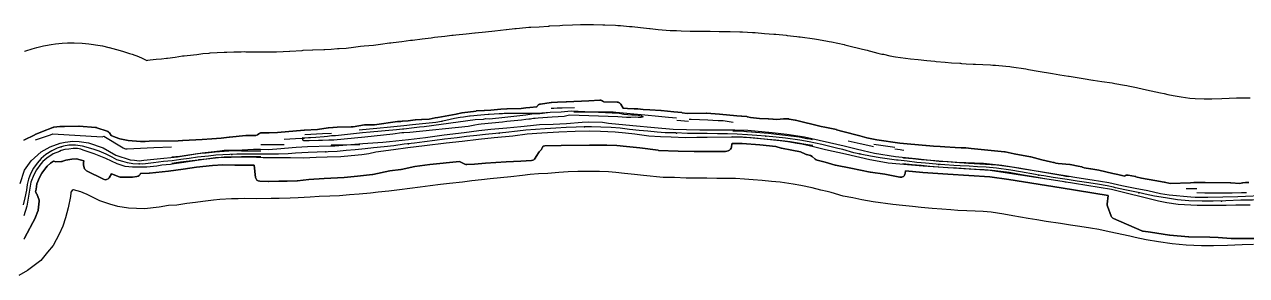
# Model space of a CAD drawing. Header units: inches. Extents: x 91426 to 118597, y 433843 to 446922.
# Drawn here: x 107507 to 108883, y 434572 to 434854 of the extents above; entities that cross this region are included whole.
import ezdxf

# ---------------------------------------------------------------- set-up
doc = ezdxf.new("R2010")
doc.units = ezdxf.units.IN
doc.header["$MEASUREMENT"] = 0
for name, color, linetype, true_color in [('As_waterkering_PWK', 7, 'Continuous', 0x8b0648), ('Beschermingszone_PWK', 7, 'Continuous', 0xde06d3), ('Kernzone_PWK', 7, 'Continuous', 0x33065f), ('Kruinlijnen_PWK', 7, 'Continuous', 0xda0676), ('Kunstwerken_PWK', 7, 'Continuous', 0x2f0602), ('Leggerbermen_PWK', 7, 'Continuous', 0xd60719), ('Referentiepunten_PWK', 7, 'Continuous', 0x7e0730)]:
    doc.layers.add(name, color=color, linetype=linetype, true_color=true_color)

msp = doc.modelspace()

# ---------------------------------------------------------------- linework, layer by layer
at = {"layer": 'As_waterkering_PWK'}
for points in [[(108488.9063, 434702.1193), (108470.4449, 434704.5543), (108459.4913, 434706.4787), (108449.8581, 434708.5625), (108440.7575, 434710.3889), (108428.3427, 434713.9193), (108423.0143, 434715.2419), (108415.4411, 434717.1249), (108404.9095, 434719.5695), (108390.6513, 434722.7369), (108380.1833, 434724.4507), (108364.0209, 434726.7579), (108353.2987, 434727.9315), (108341.8805, 434729.0589), (108331.5071, 434729.8639), (108320.9841, 434730.6769), (108309.6415, 434731.2409), (108298.5921, 434731.5155), (108287.3601, 434731.5953), (108275.8863, 434731.9029), (108264.4555, 434731.9029), (108253.3901, 434731.8829), (108240.3045, 434732.5903), (108228.5771, 434732.6703), (108219.3995, 434733.5079), (108209.0653, 434734.4501), (108199.0411, 434735.5389), (108188.1583, 434736.6447), (108177.8271, 434737.8541), (108167.7663, 434738.7549), (108156.0167, 434739.2303), (108145.6273, 434739.4295), (108137.5321, 434739.4709), (108128.2835, 434739.1005), (108116.8401, 434738.6987), (108105.1993, 434737.9993), (108093.2127, 434737.1065), (108082.2457, 434736.6337), (108071.3947, 434735.6153), (108062.2269, 434734.6165), (108049.1243, 434733.1475), (108037.9007, 434731.9797), (108026.1371, 434730.7681), (108016.4015, 434729.7395), (108004.6321, 434728.5277), (107994.1923, 434727.0135), (107979.9455, 434725.6193), (107969.1869, 434724.1935), (107957.5051, 434722.7937), (107946.2053, 434721.2135), (107934.4421, 434719.9361), (107922.8715, 434718.2759), (107911.9361, 434716.9593), (107899.7973, 434715.8691), (107890.6893, 434714.7263), (107879.4071, 434713.4937), (107869.2407, 434712.7735), (107858.8687, 434711.8931), (107848.7761, 434711.5673), (107836.5429, 434711.0549), (107826.2005, 434710.5793), (107812.2357, 434709.7921), (107803.8439, 434709.2965), (107792.7975, 434708.9055), (107784.3897, 434708.9089), (107769.6535, 434708.7392)], [(107769.6535, 434708.7392), (107768.7243, 434708.7285), (107754.2293, 434708.9543), (107746.0707, 434708.7319), (107738.0451, 434708.4953), (107722.3229, 434707.6527), (107713.9601, 434706.5959), (107701.6791, 434705.3397), (107692.4605, 434703.9703), (107682.9907, 434702.7349), (107673.2907, 434701.3543), (107663.5531, 434700.6527), (107652.2893, 434698.8921), (107640.0779, 434697.6187), (107628.8999, 434697.9443), (107622.9659, 434698.9619), (107617.5885, 434700.4101), (107611.0907, 434702.5865), (107605.8395, 434705.2463), (107598.9187, 434708.6693), (107591.1387, 434712.2673), (107584.3417, 434714.3835), (107572.2407, 434717.6711), (107564.4117, 434718.8729), (107556.9763, 434718.7765), (107550.6797, 434717.6651), (107543.7755, 434715.4423), (107537.5615, 434712.3923), (107531.0031, 434708.2925), (107525.5895, 434703.9887), (107521.1265, 434698.5153), (107517.0637, 434692.8933), (107513.6047, 434686.7241), (107511.4247, 434680.5845), (107509.8327, 434674.7509), (107509.0865, 434668.4829), (107507.4869, 434659.6637), (107505.3395, 434651.9059)], [(108648.9273, 434685.2931), (108645.5673, 434685.8441), (108628.7349, 434688.7829), (108617.6799, 434690.7281), (108601.6617, 434693.1097), (108589.8389, 434694.2001), (108580.1951, 434694.6051), (108570.8475, 434695.1789), (108560.6997, 434695.5841), (108553.4609, 434696.1229), (108543.3471, 434696.7113), (108533.4651, 434697.4489), (108521.6077, 434698.7001), (108511.8721, 434699.5973), (108500.8943, 434700.7625), (108490.7563, 434701.8753), (108488.9063, 434702.1193)], [(108733.1796, 434671.6334), (108726.0655, 434673.1277), (108715.2943, 434674.9905), (108702.7583, 434676.8055), (108692.4941, 434678.4353), (108681.2875, 434680.1697), (108665.2207, 434682.7185), (108654.8191, 434684.3269), (108648.9273, 434685.2931)], [(108948.2349, 434660.7231), (108935.5781, 434659.3051), (108917.5881, 434658.2313), (108903.8453, 434657.6515), (108889.7949, 434657.1093), (108876.8475, 434657.0583), (108859.7605, 434656.3009), (108845.4733, 434655.8393), (108833.2545, 434655.9409), (108818.3005, 434656.3533), (108805.5465, 434657.5287), (108791.8607, 434659.5751), (108779.3781, 434661.5919), (108769.0329, 434663.7693), (108762.7937, 434665.3051), (108746.1993, 434668.7715), (108735.6907, 434671.1059), (108733.1796, 434671.6334)]]:
    msp.add_lwpolyline(points, dxfattribs=at)
at = {"layer": 'Beschermingszone_PWK'}
for points in [[(107506.8099, 434824.3392), (107508.5326, 434824.9089), (107515.4369, 434827.1317), (107520.9155, 434828.7465), (107528.2443, 434830.4554), (107530.6914, 434830.9147), (107536.988, 434832.026), (107541.9657, 434832.7926), (107549.4549, 434833.5302), (107555.4855, 434833.7667), (107562.9208, 434833.8631), (107571.9329, 434833.6266), (107579.4221, 434832.8889), (107581.8588, 434832.5416), (107589.6879, 434831.3399), (107594.676, 434830.4614), (107602.0048, 434828.7526), (107602.3907, 434828.6484), (107614.4916, 434825.3609), (107618.5282, 434824.1846), (107625.3253, 434822.0683), (107628.1042, 434821.1642), (107635.1473, 434818.5134), (107639.4101, 434816.6457), (107644.857, 434814.1267), (107645.7917, 434814.2728), (107648.5425, 434814.6689), (107655.2893, 434815.3554), (107661.0416, 434815.7698), (107666.7857, 434816.5874), (107667.9802, 434816.751), (107668.1141, 434816.7686), (107676.5717, 434817.872), (107684.7807, 434819.0914), (107686.6685, 434819.3559), (107689.9775, 434819.7429), (107700.8987, 434820.8599), (107707.9052, 434821.7453), (107714.8014, 434822.4064), (107716.1683, 434822.4879), (107731.8905, 434823.3305), (107734.6555, 434823.4453), (107742.6812, 434823.682), (107742.9366, 434823.6892), (107751.0952, 434823.9117), (107754.2293, 434823.9544), (107756.0212, 434823.9404), (107768.9582, 434823.7388), (107783.0657, 434823.9012), (107784.3897, 434823.9089), (107784.4349, 434823.9088), (107790.786, 434823.9063), (107798.4192, 434824.1764), (107805.4545, 434824.592), (107805.7638, 434824.6099), (107819.7285, 434825.397), (107820.9188, 434825.4579), (107831.2612, 434825.9334), (107831.7302, 434825.954), (107843.9635, 434826.4664), (107845.0654, 434826.5073), (107852.1451, 434826.7359), (107859.5135, 434827.3614), (107861.1146, 434827.486), (107869.0954, 434828.0514), (107877.2851, 434828.9461), (107885.4803, 434829.9744), (107889.5109, 434830.4081), (107899.9168, 434831.3426), (107907.8293, 434832.2953), (107918.1086, 434833.7702), (107919.4316, 434833.9522), (107922.0273, 434834.2639), (107932.0306, 434835.3502), (107941.577, 434836.6853), (107942.4946, 434836.8098), (107943.8243, 434836.977), (107954.7908, 434838.291), (107964.8351, 434839.6223), (107964.9348, 434839.6354), (107968.7454, 434840.0726), (107980.3306, 434841.2063), (107988.1239, 434842.3367), (107989.6215, 434842.5439), (107992.8554, 434842.9232), (108004.4714, 434844.119), (108014.0536, 434845.1314), (108014.3535, 434845.1627), (108026.0588, 434846.3684), (108036.7671, 434847.4825), (108049.4134, 434848.9004), (108049.7717, 434848.94), (108058.9396, 434849.9388), (108060.6501, 434850.1123), (108071.5011, 434851.1305), (108074.7243, 434851.3874), (108077.2909, 434851.5268), (108086.4631, 434851.9223), (108096.6583, 434852.6816), (108097.6779, 434852.753), (108098.3021, 434852.7922), (108109.9428, 434853.4916), (108112.8045, 434853.6278), (108123.9643, 434854.0197), (108132.9292, 434854.3788), (108137.5321, 434854.4709), (108138.1219, 434854.4694), (108146.2171, 434854.4279), (108147.8327, 434854.4083), (108158.222, 434854.209), (108160.665, 434854.1362), (108172.4145, 434853.6609), (108175.2876, 434853.5086), (108178.0218, 434853.2966), (108188.0828, 434852.3958), (108191.1971, 434852.0742), (108200.6575, 434850.9668), (108210.668, 434849.9495), (108211.457, 434849.8665), (108220.4979, 434848.8847), (108234.2028, 434847.6345), (108241.0884, 434847.5875), (108246.5118, 434847.4226), (108256.3924, 434846.8885), (108264.2481, 434846.9026), (108264.4555, 434846.9028), (108275.8863, 434846.9028), (108278.9677, 434846.8615), (108289.3096, 434846.5843), (108299.4091, 434846.5125), (108301.4497, 434846.4799), (108312.4991, 434846.2053), (108315.3512, 434846.099), (108326.6938, 434845.5351), (108328.5054, 434845.4307), (108329.8428, 434845.3352), (108340.3658, 434844.5222), (108340.4059, 434844.5191), (108350.7793, 434843.714), (108353.1791, 434843.5024), (108364.5974, 434842.3751), (108365.8118, 434842.2487), (108376.5339, 434841.075), (108379.0313, 434840.774), (108380.2729, 434840.6036), (108396.4353, 434838.2964), (108398.7612, 434837.94), (108409.2294, 434836.2264), (108413.0867, 434835.5273), (108415.5911, 434835.0001), (108429.8492, 434831.8326), (108430.9125, 434831.591), (108441.4442, 434829.1464), (108443.1897, 434828.7268), (108450.7394, 434826.8497), (108456.0442, 434825.5331), (108458.1068, 434825.0008), (108459.7995, 434824.5334), (108467.8416, 434822.2463), (108472.4851, 434821.3145), (108474.1718, 434820.9628), (108481.606, 434819.3547), (108487.9213, 434818.2452), (108504.5513, 434816.0518), (108513.2377, 434815.0982), (108523.2177, 434814.0389), (108532.1598, 434813.2149), (108533.6753, 434813.0652), (108543.782, 434811.9987), (108550.9677, 434811.4623), (108560.1401, 434810.9287), (108560.9823, 434810.8766), (108561.9974, 434810.8055), (108567.264, 434810.4135), (108575.4356, 434810.0872), (108577.8923, 434809.9628), (108586.1302, 434809.4572), (108594.663, 434809.0989), (108597.3602, 434808.9539), (108600.4014, 434808.7141), (108612.2242, 434807.6235), (108616.6722, 434807.1258), (108618.5747, 434806.8591), (108634.593, 434804.4774), (108637.6077, 434803.9882), (108648.5883, 434802.0562), (108664.7628, 434799.2322), (108672.9111, 434797.8959), (108682.7928, 434796.368), (108683.2395, 434796.2981), (108699.0912, 434793.7833), (108710.0823, 434792.0823), (108710.5284, 434792.0123), (108720.0149, 434790.506), (108731.7718, 434788.8039), (108734.892, 434788.3083), (108745.663, 434786.4455), (108748.5007, 434785.918), (108749.7061, 434785.6715), (108759.3315, 434783.6496), (108760.6281, 434783.3695), (108770.4262, 434781.193), (108786.3084, 434777.8754), (108790.2837, 434776.9712), (108794.6275, 434775.9018), (108800.4032, 434774.6862), (108809.5358, 434773.2107), (108819.3379, 434771.745), (108825.17, 434771.2075), (108835.318, 434770.9276), (108844.0939, 434770.8547), (108855.357, 434771.2186), (108871.7549, 434771.9455), (108876.3953, 434772.0574), (108887.3507, 434772.1005)], [(108885.7792, 434676.8941), (108882.7083, 434677.0221), (108882.5001, 434677.0264), (108882.1731, 434677.0157), (108882.0474, 434677.0059), (108879.137, 434676.7413), (108878.9371, 434676.719), (108878.6142, 434676.6657), (108878.4753, 434676.636), (108875.5663, 434675.971), (108865.2719, 434676.4671), (108865.1049, 434676.4724), (108836.5362, 434676.8936), (108836.4625, 434676.8941), (108824.0271, 434676.8941), (108823.8605, 434676.8913), (108819.8908, 434676.759), (108796.9982, 434675.9874), (108790.8846, 434677.4024), (108790.7326, 434677.4351), (108790.5513, 434677.4677), (108779.7619, 434679.2035), (108764.749, 434681.945), (108758.5396, 434683.4719), (108758.3211, 434683.5205), (108758.2722, 434683.53), (108749.7535, 434685.1366), (108749.4795, 434685.1804), (108749.1539, 434685.2125), (108748.8269, 434685.2232), (108748.4999, 434685.2125), (108748.1743, 434685.1804), (108747.8514, 434685.1271), (108747.5328, 434685.0528), (108747.2197, 434684.9579), (108746.9135, 434684.8426), (108746.6155, 434684.7076), (108746.3269, 434684.5533), (108746.049, 434684.3805), (108745.8197, 434684.2178), (108745.7691, 434684.1797), (108743.0261, 434684.8293), (108742.8493, 434684.8678), (108742.8282, 434684.872), (108738.209, 434685.7702), (108732.662, 434687.1892), (108732.5772, 434687.2101), (108716.9667, 434690.9143), (108716.7878, 434690.9533), (108716.6223, 434690.9833), (108707.7587, 434692.4385), (108707.6001, 434692.462), (108700.1977, 434693.4328), (108698.3058, 434694.2294), (108698.2788, 434694.2407), (108697.9726, 434694.356), (108697.6595, 434694.4509), (108697.5385, 434694.4817), (108693.702, 434695.4077), (108693.5044, 434695.4512), (108693.4104, 434695.469), (108684.5469, 434697.0565), (108684.318, 434697.092), (108684.1136, 434697.1147), (108671.0411, 434698.2912), (108668.2681, 434698.7178), (108666.6356, 434699.33), (108666.4871, 434699.3831), (108666.174, 434699.478), (108665.8554, 434699.5523), (108665.7903, 434699.5648), (108662.3549, 434700.2009), (108652.7472, 434702.538), (108640.3522, 434705.8085), (108640.0521, 434705.8779), (108639.9896, 434705.8899), (108621.4843, 434709.3266), (108611.1811, 434711.3079), (108610.8895, 434711.3551), (108610.7387, 434711.3727), (108580.5762, 434714.4154), (108580.52, 434714.4207), (108572.9024, 434715.1022), (108567.124, 434715.734), (108566.9076, 434715.7529), (108566.7326, 434715.7613), (108561.6015, 434715.9173), (108554.9739, 434716.1771), (108543.5587, 434717.071), (108538.277, 434717.492), (108538.2067, 434717.4971), (108537.9659, 434717.5071), (108530.5609, 434717.6347), (108522.3602, 434718.6598), (108522.1381, 434718.6825), (108492.8049, 434721.0254), (108466.7859, 434724.9479), (108455.3939, 434727.3033), (108447.7313, 434729.2514), (108428.5823, 434734.4018), (108428.5777, 434734.403), (108428.5606, 434734.4076), (108421.5491, 434736.2597), (108421.2997, 434736.3188), (108408.091, 434739.0926), (108403.9326, 434740.0023), (108375.1407, 434746.9763), (108374.9391, 434747.0207), (108374.8506, 434747.0375), (108368.1101, 434748.2525), (108367.8757, 434748.289), (108367.5501, 434748.3211), (108367.2231, 434748.3318), (108362.0637, 434748.3318), (108361.7367, 434748.3211), (108361.5662, 434748.307), (108354.1407, 434747.5644), (108349.8836, 434748.015), (108349.7866, 434748.0243), (108344.8982, 434748.4456), (108344.7959, 434748.4534), (108344.6004, 434748.4624), (108334.7572, 434748.7214), (108324.6523, 434749.8442), (108321.3304, 434750.7697), (108321.2825, 434750.7828), (108320.9639, 434750.8571), (108320.641, 434750.9104), (108320.5659, 434750.9197), (108314.8774, 434751.5812), (108314.6269, 434751.604), (108314.5435, 434751.6088), (108309.2515, 434751.8669), (108289.6779, 434753.8622), (108289.4978, 434753.8773), (108289.4913, 434753.8777), (108275.0715, 434754.8038), (108274.751, 434754.8141), (108274.6606, 434754.8133), (108253.1772, 434754.425), (108247.5618, 434755.4016), (108247.3577, 434755.4327), (108247.1309, 434755.4573), (108238.1668, 434756.2235), (108223.785, 434757.6748), (108223.7124, 434757.6816), (108211.1511, 434758.7643), (108211.0487, 434758.7721), (108210.9726, 434758.7765), (108203.6593, 434759.1439), (108197.6814, 434759.6883), (108197.5549, 434759.6982), (108197.2279, 434759.7089), (108193.523, 434759.7089), (108186.1159, 434760.0988), (108181.2922, 434760.3571), (108178.4318, 434764.8924), (108178.36, 434765.003), (108178.1695, 434765.2689), (108177.9619, 434765.5218), (108177.7382, 434765.7606), (108177.4994, 434765.9843), (108177.2465, 434766.1919), (108176.9806, 434766.3824), (108176.7027, 434766.5552), (108176.4141, 434766.7095), (108176.1161, 434766.8445), (108175.8099, 434766.9598), (108175.4968, 434767.0547), (108175.1782, 434767.129), (108174.8553, 434767.1823), (108174.5297, 434767.2144), (108174.2867, 434767.2244), (108159.1721, 434767.4785), (108158.8347, 434767.8289), (108158.7685, 434767.8963), (108158.5297, 434768.12), (108158.2768, 434768.3276), (108158.0109, 434768.5181), (108157.733, 434768.6909), (108157.4444, 434768.8452), (108157.1464, 434768.9802), (108156.8402, 434769.0955), (108156.5271, 434769.1904), (108156.2085, 434769.2647), (108155.8856, 434769.318), (108155.56, 434769.3501), (108155.233, 434769.3608), (108154.9218, 434769.3511), (108142.3442, 434768.5668), (108117.1405, 434767.643), (108117.1088, 434767.6418), (108107.3128, 434767.2205), (108107.2006, 434767.2144), (108107.1543, 434767.2111), (108100.4138, 434766.7064), (108100.1345, 434766.6776), (108100.131, 434766.6772), (108087.9538, 434765.0653), (108087.6344, 434765.0124), (108087.3158, 434764.9381), (108087.0027, 434764.8432), (108086.6965, 434764.7279), (108086.3985, 434764.5929), (108086.1099, 434764.4386), (108085.832, 434764.2658), (108085.5661, 434764.0753), (108085.3132, 434763.8677), (108085.0744, 434763.644), (108084.8507, 434763.4052), (108084.6431, 434763.1523), (108084.4526, 434762.8864), (108084.3442, 434762.7169), (108083.832, 434761.8793), (108076.0619, 434761.2817), (108075.9927, 434761.2759), (108071.6271, 434760.879), (108071.4888, 434760.8644), (108066.1409, 434760.2279), (108050.3371, 434759.6815), (108050.2162, 434759.6759), (108043.4693, 434759.279), (108043.4359, 434759.2769), (108043.3619, 434759.2715), (108031.9143, 434758.3505), (108024.8323, 434757.957), (108024.7827, 434757.954), (108024.743, 434757.9512), (108015.7472, 434757.2897), (108015.4834, 434757.2633), (107999.8729, 434755.279), (107999.8508, 434755.2761), (107999.5279, 434755.2228), (107999.4246, 434755.2011), (107993.0321, 434753.7887), (107972.5141, 434749.9848), (107969.5844, 434749.4416), (107962.5141, 434748.1791), (107954.2417, 434747.7973), (107954.1668, 434747.7933), (107947.2813, 434747.372), (107947.2597, 434747.3706), (107946.9609, 434747.342), (107938.9217, 434746.3278), (107932.729, 434745.9408), (107932.7139, 434745.9398), (107932.3883, 434745.9077), (107932.38, 434745.9066), (107930.6254, 434745.6727), (107927.5496, 434745.5497), (107927.4223, 434745.543), (107927.0967, 434745.5109), (107927.0526, 434745.5049), (107901.0732, 434741.8495), (107890.7075, 434741.8495), (107890.3805, 434741.8388), (107890.0549, 434741.8067), (107889.8302, 434741.7719), (107876.9039, 434739.4682), (107874.8325, 434739.4682), (107874.6617, 434739.4653), (107859.1975, 434738.9367), (107854.5813, 434738.8048), (107854.3971, 434738.7961), (107854.3306, 434738.7913), (107849.3035, 434738.3944), (107849.0444, 434738.3671), (107849.0188, 434738.3637), (107836.7497, 434736.684), (107822.2461, 434735.9089), (107822.186, 434735.9053), (107822.0327, 434735.8929), (107791.8055, 434732.9759), (107782.5906, 434732.5919), (107774.1591, 434732.8273), (107774.0196, 434732.8292), (107773.6926, 434732.8185), (107773.367, 434732.7864), (107773.0441, 434732.7331), (107772.7255, 434732.6588), (107772.4124, 434732.5639), (107772.1062, 434732.4486), (107771.8082, 434732.3136), (107771.5196, 434732.1593), (107771.2417, 434731.9865), (107770.9758, 434731.796), (107770.7229, 434731.5884), (107770.7114, 434731.5783), (107769.3526, 434730.3793), (107767.6368, 434729.9287), (107756.4512, 434729.6773), (107756.2365, 434729.6679), (107756.0624, 434729.6534), (107737.6738, 434727.8013), (107737.6072, 434727.7942), (107728.4763, 434726.7507), (107717.8908, 434726.0972), (107717.8719, 434726.096), (107717.8384, 434726.0937), (107706.9022, 434725.3032), (107685.1182, 434724.115), (107685.0635, 434724.1117), (107684.867, 434724.0949), (107680.0808, 434723.5911), (107647.5147, 434723.3284), (107647.4162, 434723.3267), (107642.7231, 434723.1963), (107637.6824, 434723.1963), (107623.5787, 434724.2221), (107614.2273, 434725.9208), (107609.0161, 434727.8845), (107604.5606, 434729.6667), (107602.6383, 434732.5724), (107602.6256, 434732.5915), (107602.4351, 434732.8574), (107602.2275, 434733.1103), (107602.0038, 434733.3491), (107601.765, 434733.5728), (107601.5121, 434733.7804), (107601.2462, 434733.9709), (107600.9683, 434734.1437), (107600.6797, 434734.298), (107600.3817, 434734.433), (107600.0753, 434734.5484), (107588.3074, 434738.5416), (107587.9948, 434738.6364), (107587.6762, 434738.7107), (107587.3533, 434738.764), (107587.0544, 434738.7943), (107568.4012, 434740.1172), (107568.3745, 434740.119), (107568.0058, 434740.1295), (107552.1517, 434739.9974), (107547.5423, 434739.9974), (107547.2153, 434739.9867), (107546.8887, 434739.9545), (107539.8761, 434739.0282), (107539.5553, 434738.9752), (107539.2367, 434738.9009), (107538.9236, 434738.806), (107538.7108, 434738.7283), (107527.2014, 434734.2304), (107527.114, 434734.1953), (107518.7796, 434730.7557), (107518.7736, 434730.7532), (107518.4838, 434730.6222), (107506.3065, 434724.6447)], [(108890.8574, 434607.113), (108878.0534, 434607.0626), (108861.6749, 434606.3366), (108846.073, 434605.8325), (108832.3573, 434605.9465), (108815.3137, 434606.4166), (108799.5502, 434607.8695), (108784.1759, 434610.1683), (108770.2368, 434612.4204), (108757.9048, 434615.0159), (108751.7023, 434616.5428), (108735.6658, 434619.8926), (108725.1299, 434622.233), (108716.6627, 434624.0116), (108707.4504, 434625.6048), (108695.2553, 434627.3704), (108684.75, 434629.0385), (108673.5468, 434630.7723), (108657.4834, 434633.3207), (108646.9529, 434634.9489), (108637.2213, 434636.5448), (108620.1031, 434639.5336), (108609.6696, 434641.3693), (108595.6841, 434643.4488), (108586.4918, 434644.2966), (108577.6147, 434644.6694), (108568.3182, 434645.2399), (108557.8457, 434645.6581), (108550.153, 434646.2307), (108540.0338, 434646.8194), (108528.9796, 434647.6446), (108516.69, 434648.9414), (108506.9392, 434649.8399), (108495.5277, 434651.0511), (108484.7585, 434652.2333), (108462.8464, 434655.1235), (108449.8762, 434657.4021), (108439.6529, 434659.6135), (108428.9817, 434661.7551), (108415.4784, 434665.5952), (108410.9599, 434666.7166), (108403.7552, 434668.508), (108393.8346, 434670.8108), (108381.1834, 434673.6213), (108372.6106, 434675.0247), (108357.7658, 434677.1439), (108348.122, 434678.1995), (108337.4891, 434679.2492), (108327.6467, 434680.0131), (108317.8164, 434680.7727), (108307.7786, 434681.2716), (108297.7931, 434681.5199), (108286.5125, 434681.6), (108275.2163, 434681.9028), (108264.5005, 434681.9028), (108252.0848, 434681.8804), (108238.7839, 434682.5994), (108226.1297, 434682.6857), (108204.0957, 434684.6958), (108193.8142, 434685.8124), (108182.7238, 434686.9395), (108172.6902, 434688.1139), (108164.5243, 434688.8451), (108154.5265, 434689.2495), (108145.0197, 434689.4319), (108138.4049, 434689.4658), (108130.1614, 434689.1356), (108119.217, 434688.7513), (108108.5556, 434688.1107), (108096.1472, 434687.1866), (108085.6608, 434686.7344), (108076.4384, 434685.8689), (108067.72, 434684.9191), (108054.4969, 434683.4365), (108043.0493, 434682.2455), (108031.3254, 434681.0379), (108021.5884, 434680.0091), (108010.7835, 434678.8968), (108000.2189, 434677.3644), (107985.6666, 434675.9403), (107975.446, 434674.5857), (107963.9424, 434673.2074), (107952.3683, 434671.5887), (107940.6936, 434670.3209), (107929.4115, 434668.7021), (107917.1619, 434667.2273), (107905.1474, 434666.1483), (107896.5171, 434665.0655), (107883.8904, 434663.6859), (107873.1221, 434662.9231), (107861.792, 434661.9613), (107850.6291, 434661.601), (107838.7372, 434661.1029), (107828.7556, 434660.6439), (107815.1168, 434659.8752), (107806.2025, 434659.3486), (107793.6719, 434658.9052), (107784.6676, 434658.9087), (107768.6225, 434658.724), (107754.5212, 434658.9438), (107747.4888, 434658.752), (107740.1201, 434658.5347), (107726.8008, 434657.8209), (107719.639, 434656.9159), (107707.8996, 434655.7151), (107699.3685, 434654.4478), (107689.7478, 434653.1927), (107678.6165, 434651.6084), (107669.2204, 434650.9314), (107658.7475, 434649.2943), (107641.9512, 434647.5428), (107623.9216, 434648.068), (107612.2157, 434650.0756), (107603.1339, 434652.5213), (107591.7518, 434656.3339), (107583.4594, 434660.534), (107577.3379, 434663.5616), (107573.1355, 434665.5051), (107570.3506, 434666.3722), (107561.9365, 434668.6581), (107561.8925, 434668.6365), (107560.6727, 434667.874), (107559.2911, 434665.9622), (107559.1683, 434665.6163), (107559.0442, 434665.1615), (107558.5558, 434661.0588), (107556.2795, 434648.5099), (107553.1872, 434637.3378), (107550.0789, 434627.9918), (107546.0708, 434618.7624), (107539.0597, 434605.9847), (107532.8525, 434598.5412), (107525.1678, 434589.4839), (107510.3757, 434577.915), (107500.6227, 434572.4622)]]:
    msp.add_lwpolyline(points, dxfattribs=at)
msp.add_lwpolyline([(107506.283, 434613.2035, 0.064439563), (107507.0191, 434614.2549), (107519.1535, 434637.4423, 0.026599127), (107519.3747, 434637.9257), (107522.0033, 434644.5889, 0.070097096), (107522.3292, 434645.9454), (107523.2957, 434656.0002, 0.112104444), (107523.0142, 434658.1965), (107521.1574, 434663.2718, 0.029931683), (107520.9187, 434663.8202), (107519.4921, 434666.6258), (107519.9538, 434669.4518), (107520.8907, 434675.5419), (107523.7586, 434682.5395), (107526.27, 434687.3338), (107530.8594, 434693.5707), (107532.6268, 434695.4422), (107536.2299, 434698.7074), (107539.639, 434700.899, 0.142462067), (107542.3506, 434700.2314), (107548.7006, 434700.4959, 0.072742811), (107550.1226, 434700.7648), (107553.632, 434701.975), (107560.3246, 434703.2896), (107565.6511, 434703.507), (107573.9121, 434701.2561), (107573.3578, 434699.0816, 0.124270369), (107573.3522, 434696.634), (107574.1687, 434693.3679, 0.218945132), (107576.7833, 434690.1084), (107595.8359, 434680.5821, 0.383014554), (107602.2779, 434682.3504), (107604.978, 434686.5506), (107613.642, 434683.2283, 0.092278124), (107615.4417, 434682.8968), (107628.0043, 434682.9207, 0.031416652), (107628.6307, 434682.9613), (107633.4584, 434683.5803, 0.283348228), (107637.5382, 434686.8778), (107647.5091, 434687.2662, 0.01673356), (107647.8428, 434687.2904), (107669.1019, 434689.5492), (107685.7342, 434691.9443), (107700.5612, 434694.103), (107718.6494, 434696.1807), (107730.4491, 434696.7827), (107743.7496, 434696.5386), (107753.3271, 434696.2898), (107765.4381, 434696.2898), (107767.1221, 434682.7246, 0.372754138), (107771.9836, 434678.3416), (107781.2651, 434678.1551, 0.015224346), (107781.5695, 434678.1583), (107793.178, 434678.6322), (107802.5772, 434678.6322), (107813.8659, 434678.9631, 0.019683788), (107814.2585, 434678.9901), (107827.2771, 434680.402), (107844.3228, 434681.582), (107866.7573, 434682.6377, 0.012504341), (107867.0067, 434682.6557), (107881.9701, 434684.1123), (107898.6532, 434685.8336, 0.029874946), (107899.2423, 434685.9302), (107918.2929, 434690.2362), (107930.7239, 434691.6606, 0.022485146), (107931.1677, 434691.7318), (107946.3694, 434694.877), (107963.2919, 434697.3502), (107996.7866, 434700.4644), (108002.7627, 434697.7029, 0.120689084), (108005.0978, 434697.2474), (108013.7892, 434697.661), (108026.1566, 434698.6519), (108049.4923, 434700.1022), (108066.0401, 434700.8965), (108077.9928, 434701.6934, 0.25996223), (108082.0791, 434704.3429), (108083.1322, 434706.3321), (108086.6482, 434711.424), (108088.9849, 434714.1298, 0.056744316), (108089.6227, 434715.0641), (108091.0346, 434717.7391), (108092.7732, 434718.0971), (108111.3559, 434718.4842), (108143.1694, 434719.0122), (108162.7258, 434718.881), (108174.1414, 434718.362), (108184.8436, 434717.318), (108199.982, 434715.7383), (108220.5611, 434713.1, 0.019839299), (108220.9562, 434713.0652), (108242.9167, 434712.0068, 0.010215063), (108243.1209, 434712.0011), (108261.2632, 434711.8687), (108278.439, 434711.8687), (108294.8029, 434711.6048, 0.072406324), (108296.2316, 434711.7894), (108299.5389, 434712.7154, 0.297296591), (108303.1405, 434716.8231), (108303.6271, 434720.229), (108303.7798, 434720.7977), (108315.2879, 434720.7977), (108335.048, 434719.1077), (108353.1996, 434717.2887), (108358.9909, 434715.642, 0.021898624), (108359.4168, 434715.5408), (108371.2183, 434713.2777), (108380.6558, 434711.5392), (108386.554, 434708.7707, 0.055745943), (108387.6064, 434708.4132), (108392.0615, 434707.4352), (108394.0891, 434706.0248), (108397.4747, 434703.1406, 0.113962901), (108399.4719, 434702.1043), (108408.6491, 434699.7445), (108419.8115, 434696.4615, 0.022165476), (108420.2417, 434696.3554), (108437.4568, 434692.9124), (108459.4343, 434688.6758, 0.010987371), (108459.6509, 434688.6389), (108475.6646, 434686.2762), (108492.7377, 434682.8616, 0.440049849), (108498.6881, 434687.2156), (108498.9817, 434689.8736), (108518.5364, 434688.2727), (108546.7758, 434686.4165), (108593.8647, 434683.3913), (108615.3196, 434680.2941), (108674.4516, 434671.1431), (108727.1937, 434662.4989), (108726.0998, 434652.5697, 0.122537916), (108726.4227, 434650.1769), (108730.7634, 434639.2455, 0.198001094), (108733.4132, 434636.507), (108765.3793, 434622.5788, 0.065029195), (108766.6236, 434622.2196), (108774.8557, 434620.9658), (108796.3232, 434617.7048, 0.017733287), (108796.6754, 434617.664), (108817.6332, 434615.9874, 0.017177759), (108817.9763, 434615.9718), (108841.9033, 434615.706), (108851.3058, 434615.2111), (108865.9512, 434614.1362, 0.013852014), (108866.2279, 434614.1236), (108881.6754, 434613.8477), (108893.1146, 434613.8477, 0.02912916)], format="xyb", dxfattribs=at)
at = {"layer": 'Kernzone_PWK'}
msp.add_lwpolyline([(107506.3065, 434724.6447), (107518.4838, 434730.6222), (107518.7736, 434730.7532), (107518.7796, 434730.7557), (107527.114, 434734.1953), (107527.2014, 434734.2304), (107538.7108, 434738.7283), (107538.9236, 434738.806), (107539.2367, 434738.9009), (107539.5553, 434738.9752), (107539.8761, 434739.0282), (107546.8887, 434739.9545), (107547.2153, 434739.9867), (107547.5423, 434739.9974), (107552.1517, 434739.9974), (107568.0058, 434740.1295), (107568.3745, 434740.119), (107568.4012, 434740.1172), (107587.0544, 434738.7943), (107587.3533, 434738.764), (107587.6762, 434738.7107), (107587.9948, 434738.6364), (107588.3074, 434738.5416), (107600.0753, 434734.5484), (107600.3817, 434734.433), (107600.6797, 434734.298), (107600.9683, 434734.1437), (107601.2462, 434733.9709), (107601.5121, 434733.7804), (107601.765, 434733.5728), (107602.0038, 434733.3491), (107602.2275, 434733.1103), (107602.4351, 434732.8574), (107602.6256, 434732.5915), (107602.6383, 434732.5724), (107604.5606, 434729.6667), (107609.0161, 434727.8845), (107614.2273, 434725.9208), (107623.5787, 434724.2221), (107637.6824, 434723.1963), (107642.7231, 434723.1963), (107647.4162, 434723.3267), (107647.5147, 434723.3284), (107680.0808, 434723.5911), (107684.867, 434724.0949), (107685.0635, 434724.1117), (107685.1182, 434724.115), (107706.9022, 434725.3032), (107717.8384, 434726.0937), (107717.8719, 434726.096), (107717.8908, 434726.0972), (107728.4763, 434726.7507), (107737.6072, 434727.7942), (107737.6738, 434727.8013), (107756.0624, 434729.6534), (107756.2365, 434729.6679), (107756.4512, 434729.6773), (107767.6368, 434729.9287), (107769.3526, 434730.3793), (107770.7114, 434731.5783), (107770.7229, 434731.5884), (107770.9758, 434731.796), (107771.2417, 434731.9865), (107771.5196, 434732.1593), (107771.8082, 434732.3136), (107772.1062, 434732.4486), (107772.4124, 434732.5639), (107772.7255, 434732.6588), (107773.0441, 434732.7331), (107773.367, 434732.7864), (107773.6926, 434732.8185), (107774.0196, 434732.8292), (107774.1591, 434732.8273), (107782.5906, 434732.5919), (107791.8055, 434732.9759), (107822.0327, 434735.8929), (107822.186, 434735.9053), (107822.2461, 434735.9089), (107836.7497, 434736.684), (107849.0188, 434738.3637), (107849.0444, 434738.3671), (107849.3035, 434738.3944), (107854.3306, 434738.7913), (107854.3971, 434738.7961), (107854.5813, 434738.8048), (107859.1975, 434738.9367), (107874.6617, 434739.4653), (107874.8325, 434739.4682), (107876.9039, 434739.4682), (107889.8302, 434741.7719), (107890.0549, 434741.8067), (107890.3805, 434741.8388), (107890.7075, 434741.8495), (107901.0732, 434741.8495), (107927.0526, 434745.5049), (107927.0967, 434745.5109), (107927.4223, 434745.543), (107927.5496, 434745.5497), (107930.6254, 434745.6727), (107932.38, 434745.9066), (107932.3883, 434745.9077), (107932.7139, 434745.9398), (107932.729, 434745.9408), (107938.9217, 434746.3278), (107946.9609, 434747.342), (107947.2597, 434747.3706), (107947.2813, 434747.372), (107954.1668, 434747.7933), (107954.2417, 434747.7973), (107962.5141, 434748.1791), (107969.5844, 434749.4416), (107972.5141, 434749.9848), (107993.0321, 434753.7887), (107999.4246, 434755.2011), (107999.5279, 434755.2228), (107999.8508, 434755.2761), (107999.8729, 434755.279), (108015.4834, 434757.2633), (108015.7472, 434757.2897), (108024.743, 434757.9512), (108024.7827, 434757.954), (108024.8323, 434757.957), (108031.9143, 434758.3505), (108043.3619, 434759.2715), (108043.4359, 434759.2769), (108043.4693, 434759.279), (108050.2162, 434759.6759), (108050.3371, 434759.6815), (108066.1409, 434760.2279), (108071.4888, 434760.8644), (108071.6271, 434760.879), (108075.9927, 434761.2759), (108076.0619, 434761.2817), (108083.832, 434761.8793), (108084.3442, 434762.7169), (108084.4526, 434762.8864), (108084.6431, 434763.1523), (108084.8507, 434763.4052), (108085.0744, 434763.644), (108085.3132, 434763.8677), (108085.5661, 434764.0753), (108085.832, 434764.2658), (108086.1099, 434764.4386), (108086.3985, 434764.5929), (108086.6965, 434764.7279), (108087.0027, 434764.8432), (108087.3158, 434764.9381), (108087.6344, 434765.0124), (108087.9538, 434765.0653), (108100.131, 434766.6772), (108100.1345, 434766.6776), (108100.4138, 434766.7064), (108107.1543, 434767.2111), (108107.2006, 434767.2144), (108107.3128, 434767.2205), (108117.1088, 434767.6418), (108117.1405, 434767.643), (108142.3442, 434768.5668), (108154.9218, 434769.3511), (108155.233, 434769.3608), (108155.56, 434769.3501), (108155.8856, 434769.318), (108156.2085, 434769.2647), (108156.5271, 434769.1904), (108156.8402, 434769.0955), (108157.1464, 434768.9802), (108157.4444, 434768.8452), (108157.733, 434768.6909), (108158.0109, 434768.5181), (108158.2768, 434768.3276), (108158.5297, 434768.12), (108158.7685, 434767.8963), (108158.8347, 434767.8289), (108159.1721, 434767.4785), (108174.2867, 434767.2244), (108174.5297, 434767.2144), (108174.8553, 434767.1823), (108175.1782, 434767.129), (108175.4968, 434767.0547), (108175.8099, 434766.9598), (108176.1161, 434766.8445), (108176.4141, 434766.7095), (108176.7027, 434766.5552), (108176.9806, 434766.3824), (108177.2465, 434766.1919), (108177.4994, 434765.9843), (108177.7382, 434765.7606), (108177.9619, 434765.5218), (108178.1695, 434765.2689), (108178.36, 434765.003), (108178.4318, 434764.8924), (108181.2922, 434760.3571), (108186.1159, 434760.0988), (108193.523, 434759.7089), (108197.2279, 434759.7089), (108197.5549, 434759.6982), (108197.6814, 434759.6883), (108203.6593, 434759.1439), (108210.9726, 434758.7765), (108211.0487, 434758.7721), (108211.1511, 434758.7643), (108223.7124, 434757.6816), (108223.785, 434757.6748), (108238.1668, 434756.2235), (108247.1309, 434755.4573), (108247.3577, 434755.4327), (108247.5618, 434755.4016), (108253.1772, 434754.425), (108274.6606, 434754.8133), (108274.751, 434754.8141), (108275.0715, 434754.8038), (108289.4913, 434753.8777), (108289.4978, 434753.8773), (108289.6779, 434753.8622), (108309.2515, 434751.8669), (108314.5435, 434751.6088), (108314.6269, 434751.604), (108314.8774, 434751.5812), (108320.5659, 434750.9197), (108320.641, 434750.9104), (108320.9639, 434750.8571), (108321.2825, 434750.7828), (108321.3304, 434750.7697), (108324.6523, 434749.8442), (108334.7572, 434748.7214), (108344.6004, 434748.4624), (108344.7959, 434748.4534), (108344.8982, 434748.4456), (108349.7866, 434748.0243), (108349.8836, 434748.015), (108354.1407, 434747.5644), (108361.5662, 434748.307), (108361.7367, 434748.3211), (108362.0637, 434748.3318), (108367.2231, 434748.3318), (108367.5501, 434748.3211), (108367.8757, 434748.289), (108368.1101, 434748.2525), (108374.8506, 434747.0375), (108374.9391, 434747.0207), (108375.1407, 434746.9763), (108403.9326, 434740.0023), (108408.091, 434739.0926), (108421.2997, 434736.3188), (108421.5491, 434736.2597), (108428.5606, 434734.4076), (108428.5777, 434734.403), (108428.5823, 434734.4018), (108447.7313, 434729.2514), (108455.3939, 434727.3033), (108466.7859, 434724.9479), (108492.8049, 434721.0254), (108522.1381, 434718.6825), (108522.3602, 434718.6598), (108530.5609, 434717.6347), (108537.9659, 434717.5071), (108538.2067, 434717.4971), (108538.277, 434717.492), (108543.5587, 434717.071), (108554.9739, 434716.1771), (108561.6015, 434715.9173), (108566.7326, 434715.7613), (108566.9076, 434715.7529), (108567.124, 434715.734), (108572.9024, 434715.1022), (108580.52, 434714.4207), (108580.5762, 434714.4154), (108610.7387, 434711.3727), (108610.8895, 434711.3551), (108611.1811, 434711.3079), (108621.4843, 434709.3266), (108639.9896, 434705.8899), (108640.0521, 434705.8779), (108640.3522, 434705.8085), (108652.7472, 434702.538), (108662.3549, 434700.2009), (108665.7903, 434699.5648), (108665.8554, 434699.5523), (108666.174, 434699.478), (108666.4871, 434699.3831), (108666.6356, 434699.33), (108668.2681, 434698.7178), (108671.0411, 434698.2912), (108684.1136, 434697.1147), (108684.318, 434697.092), (108684.5469, 434697.0565), (108693.4104, 434695.469), (108693.5044, 434695.4512), (108693.702, 434695.4077), (108697.5385, 434694.4817), (108697.6595, 434694.4509), (108697.9726, 434694.356), (108698.2788, 434694.2407), (108698.3058, 434694.2294), (108700.1977, 434693.4328), (108707.6001, 434692.462), (108707.7587, 434692.4385), (108716.6223, 434690.9833), (108716.7878, 434690.9533), (108716.9667, 434690.9143), (108732.5772, 434687.2101), (108732.662, 434687.1892), (108738.209, 434685.7702), (108742.8282, 434684.872), (108742.8493, 434684.8678), (108743.0261, 434684.8293), (108745.7691, 434684.1797), (108745.8197, 434684.2178), (108746.049, 434684.3805), (108746.3269, 434684.5533), (108746.6155, 434684.7076), (108746.9135, 434684.8426), (108747.2197, 434684.9579), (108747.5328, 434685.0528), (108747.8514, 434685.1271), (108748.1743, 434685.1804), (108748.4999, 434685.2125), (108748.8269, 434685.2232), (108749.1539, 434685.2125), (108749.4795, 434685.1804), (108749.7535, 434685.1366), (108758.2722, 434683.53), (108758.3211, 434683.5205), (108758.5396, 434683.4719), (108764.749, 434681.945), (108779.7619, 434679.2035), (108790.5513, 434677.4677), (108790.7326, 434677.4351), (108790.8846, 434677.4024), (108796.9982, 434675.9874), (108819.8908, 434676.759), (108823.8605, 434676.8913), (108824.0271, 434676.8941), (108836.4625, 434676.8941), (108836.5362, 434676.8936), (108865.1049, 434676.4724), (108865.2719, 434676.4671), (108875.5663, 434675.971), (108878.4753, 434676.636), (108878.6142, 434676.6657), (108878.9371, 434676.719), (108879.137, 434676.7413), (108882.0474, 434677.0059), (108882.1731, 434677.0157), (108882.5001, 434677.0264), (108882.7083, 434677.0221), (108885.7792, 434676.8941)], dxfattribs=at)
msp.add_lwpolyline([(108893.1146, 434613.8477), (108881.6754, 434613.8477), (108866.2279, 434614.1236, -0.013852005), (108865.9512, 434614.1362), (108851.3058, 434615.2111), (108841.9033, 434615.706), (108817.9763, 434615.9718, -0.017177739), (108817.6332, 434615.9874), (108796.6754, 434617.664, -0.017733291), (108796.3232, 434617.7048), (108774.8557, 434620.9658), (108766.6236, 434622.2196, -0.065029194), (108765.3793, 434622.5788), (108733.4132, 434636.507, -0.198001094), (108730.7634, 434639.2455), (108726.4227, 434650.1769, -0.122537915), (108726.0998, 434652.5697), (108727.1937, 434662.4989), (108674.4516, 434671.1431), (108615.3196, 434680.2941), (108593.8647, 434683.3913), (108546.7758, 434686.4165), (108518.5364, 434688.2727), (108498.9817, 434689.8736), (108498.6881, 434687.2156, -0.440049849), (108492.7377, 434682.8616), (108475.6646, 434686.2762), (108459.6509, 434688.6389, -0.010987346), (108459.4343, 434688.6758), (108437.4568, 434692.9124), (108420.2417, 434696.3554, -0.022165484), (108419.8115, 434696.4615), (108408.6491, 434699.7445), (108399.4719, 434702.1043, -0.113962902), (108397.4747, 434703.1406), (108394.0891, 434706.0248), (108392.0615, 434707.4352), (108387.6064, 434708.4132, -0.055745945), (108386.554, 434708.7707), (108380.6558, 434711.5392), (108371.2183, 434713.2777), (108359.4168, 434715.5408, -0.021898622), (108358.9909, 434715.642), (108353.1996, 434717.2887), (108335.048, 434719.1077), (108315.2879, 434720.7977), (108303.7798, 434720.7977), (108303.6271, 434720.229), (108303.1405, 434716.8231, -0.297296591), (108299.5389, 434712.7154), (108296.2316, 434711.7894, -0.072406331), (108294.8029, 434711.6048), (108278.439, 434711.8687), (108261.2632, 434711.8687), (108243.1209, 434712.0011, -0.010215044), (108242.9167, 434712.0068), (108220.9562, 434713.0652, -0.019839315), (108220.5611, 434713.1), (108199.982, 434715.7383), (108184.8436, 434717.318), (108174.1414, 434718.362), (108162.7258, 434718.881), (108143.1694, 434719.0122), (108111.3559, 434718.4842), (108092.7732, 434718.0971), (108091.0346, 434717.7391), (108089.6227, 434715.0641, -0.056744315), (108088.9849, 434714.1298), (108086.6482, 434711.424), (108083.1322, 434706.3321), (108082.0791, 434704.3429, -0.25996223), (108077.9928, 434701.6934), (108066.0401, 434700.8965), (108049.4923, 434700.1022), (108026.1566, 434698.6519), (108013.7892, 434697.661), (108005.0978, 434697.2474, -0.120689086), (108002.7627, 434697.7029), (107996.7866, 434700.4644), (107963.2919, 434697.3502), (107946.3694, 434694.877), (107931.1677, 434691.7318, -0.022485132), (107930.7239, 434691.6606), (107918.2929, 434690.2362), (107899.2423, 434685.9302, -0.029874952), (107898.6532, 434685.8336), (107881.9701, 434684.1123), (107867.0067, 434682.6557, -0.012504335), (107866.7573, 434682.6377), (107844.3228, 434681.582), (107827.2771, 434680.402), (107814.2585, 434678.9901, -0.019683779), (107813.8659, 434678.9631), (107802.5772, 434678.6322), (107793.178, 434678.6322), (107781.5695, 434678.1583, -0.015224376), (107781.2651, 434678.1551), (107771.9836, 434678.3416, -0.372754139), (107767.1221, 434682.7246), (107765.4381, 434696.2898), (107753.3271, 434696.2898), (107743.7496, 434696.5386), (107730.4491, 434696.7827), (107718.6494, 434696.1807), (107700.5612, 434694.103), (107685.7342, 434691.9443), (107669.1019, 434689.5492), (107647.8428, 434687.2904, -0.016733555), (107647.5091, 434687.2662), (107637.5382, 434686.8778, -0.283348228), (107633.4584, 434683.5803), (107628.6307, 434682.9613, -0.031416648), (107628.0043, 434682.9207), (107615.4417, 434682.8968, -0.092278121), (107613.642, 434683.2283), (107604.978, 434686.5506), (107602.2779, 434682.3504, -0.383014554), (107595.8359, 434680.5821), (107576.7833, 434690.1084, -0.218945133), (107574.1687, 434693.3679), (107573.3522, 434696.634, -0.124270369), (107573.3578, 434699.0816), (107573.9121, 434701.2561), (107565.6511, 434703.507), (107560.3246, 434703.2896), (107553.632, 434701.975), (107550.1226, 434700.7648, -0.072742812), (107548.7006, 434700.4959), (107542.3506, 434700.2314, -0.14246207), (107539.639, 434700.899), (107536.2299, 434698.7074), (107532.6268, 434695.4422), (107530.8594, 434693.5707), (107526.27, 434687.3338), (107523.7586, 434682.5395), (107520.8907, 434675.5419), (107519.9538, 434669.4518), (107519.4921, 434666.6258), (107520.9187, 434663.8202, -0.029931681), (107521.1574, 434663.2718), (107523.0142, 434658.1965, -0.112104444), (107523.2957, 434656.0002), (107522.3292, 434645.9454, -0.070097094), (107522.0033, 434644.5889), (107519.3747, 434637.9257, -0.026599128), (107519.1535, 434637.4423), (107507.0191, 434614.2549, -0.064439567), (107506.283, 434613.2035)], format="xyb", dxfattribs=at)
at = {"layer": 'Kruinlijnen_PWK'}
for points in [[(107502.1024, 434675.8398, 0), (107506.9768, 434690.8111, 0), (107514.5616, 434701.2181, 0), (107525.7827, 434711.2941, 0), (107535.9691, 434716.9826, 0), (107547.1936, 434721.15, 0), (107552.838, 434722.3848, 0), (107561.4811, 434723.4431, 0), (107568.5367, 434723.0903, 0), (107579.12, 434721.6792, 0), (107595.7006, 434716.0348, 0), (107609.6354, 434707.7445, 0), (107625.8632, 434702.4528, 0), (107630.8021, 434702.1, 0), (107635.9174, 434701.3945, 0), (107641.209, 434701.9236, 0), (107656.3785, 434703.5111, 0), (107679.1327, 434705.8042, 0), (107707.0022, 434710.3903, 0), (107717.1324, 434711.5129, 0), (107726.7897, 434712.7035, 0), (107731.9491, 434713.1004, 0), (107745.6315, 434713.2125, 0), (107764.6815, 434714.2709, 0), (107772.619, 434714.2709, 0), (107781.4385, 434714.0945, 0), (107790.9635, 434714.6236, 0), (107812.8358, 434716.7403, 0), (107825.5358, 434717.2695, 0), (107851.6414, 434717.975, 0), (107856.5803, 434718.3278, 0), (107887.789, 434720.641, 0), (107910.5554, 434722.2084, 0), (107917.9638, 434722.9139, 0), (107939.4832, 434725.3834, 0), (107958.3569, 434727.5001, 0), (107979.7, 434730.4987, 0), (108001.925, 434732.9681, 0), (108018.682, 434735.2612, 0), (108032.0876, 434736.8487, 0), (108050.2557, 434738.4362, 0), (108065.7779, 434740.0237, 0), (108076.7141, 434741.082, 0), (108086.7683, 434742.1404, 0), (108102.1141, 434742.4931, 0), (108117.2836, 434743.3751, 0), (108135.0989, 434744.7862, 0), (108141.8017, 434744.9626, 0), (108157.6767, 434744.6098, 0), (108164.5559, 434743.7279, 0), (108191.8962, 434741.082, 0), (108216.5907, 434738.789, 0), (108237.4047, 434737.0251, 0), (108267.5672, 434736.1431, 0), (108295.9659, 434735.9667, 0), (108306.7256, 434736.1431, 0), (108321.366, 434735.614, 0), (108348.8827, 434733.1445, 0), (108365.2869, 434731.3806, 0), (108385.3952, 434728.2056, 0), (108430.0536, 434717.9952, 0), (108443.4273, 434714.8, 0), (108451.5412, 434712.8598, 0), (108464.0648, 434710.0375, 0), (108487.9419, 434706.267, 0), (108510.4111, 434703.7757, 0), (108523.3757, 434702.5851, 0), (108532.2597, 434701.6368, 0), (108554.9935, 434699.9392, 0), (108569.9425, 434698.7486, 0), (108601.8452, 434696.742, 0), (108618.7582, 434694.6476, 0), (108634.3687, 434691.8694, 0), (108648.9208, 434689.6205, 0), (108669.6906, 434686.4455, 0), (108681.2, 434684.4611, 0), (108692.1802, 434682.7413, 0), (108709.1136, 434679.8309, 0), (108728.0313, 434676.7882, 0), (108742.848, 434673.4809, 0), (108757.6647, 434670.5704, 0), (108771.82, 434667.7923, 0), (108786.3721, 434664.485, 0), (108796.1617, 434663.1621, 0), (108820.2388, 434660.7808, 0), (108825.2659, 434660.384, 0), (108839.5534, 434660.384, 0), (108873.2879, 434661.31, 0), (108907.6838, 434662.7652, 0)], [(108887.1952, 434651.5089, 0), (108871.0556, 434651.3766, 0), (108860.0366, 434650.9692, 0), (108855.1418, 434651.2338, 0), (108845.22, 434651.1015, 0), (108827.3605, 434650.9692, 0), (108806.3261, 434652.2921, 0), (108793.4938, 434654.1442, 0), (108783.9688, 434655.864, 0), (108731.2479, 434668.9278, 0), (108675.553, 434678.056, 0), (108616.3549, 434687.2172, 0), (108594.5903, 434690.3591, 0), (108547.2298, 434693.4018, 0), (108519.0516, 434695.2539, 0), (108492.7942, 434697.4036, 0), (108479.5651, 434698.8589, 0), (108469.3786, 434700.4464, 0), (108458.7952, 434702.4307, 0), (108431.4495, 434708.7913, 0), (108409.0922, 434713.8184, 0), (108395.4661, 434717.1257, 0), (108382.3305, 434720.0256, 0), (108377.0388, 434720.8193, 0), (108366.72, 434722.8037, 0), (108357.8565, 434723.862, 0), (108335.695, 434726.0779, 0), (108315.5867, 434727.7977, 0), (108303.1512, 434727.7977, 0), (108275.6345, 434727.6654, 0), (108264.2574, 434727.4009, 0), (108251.3615, 434727.3016, 0), (108235.0209, 434728.0623, 0), (108223.3156, 434728.36, 0), (108210.0864, 434729.1537, 0), (108194.3436, 434731.1381, 0), (108183.628, 434732.1964, 0), (108172.1186, 434733.5193, 0), (108155.4498, 434734.3131, 0), (108143.0144, 434734.5777, 0), (108127.0707, 434734.4123, 0), (108108.8144, 434733.354, 0), (108089.632, 434732.5602, 0), (108072.831, 434731.105, 0), (108056.8923, 434728.8891, 0), (108036.0289, 434727.0476, 0), (108018.1944, 434725.4165, 0), (107999.8058, 434723.1675, 0), (107981.9464, 434721.3154, 0), (107957.4724, 434718.1404, 0), (107938.6869, 434715.7592, 0), (107922.5473, 434713.5102, 0), (107902.5712, 434710.9967, 0), (107894.7411, 434709.1882, 0), (107886.9608, 434708.0862, 0), (107874.9222, 434706.8956, 0), (107863.016, 434705.9696, 0), (107847.8024, 434705.3081, 0), (107835.3669, 434704.9112, 0), (107820.9471, 434704.2498, 0), (107806.395, 434704.6466, 0), (107775.571, 434704.7789, 0), (107760.3574, 434705.4404, 0), (107739.5876, 434705.0435, 0), (107721.9928, 434704.5143, 0), (107706.1177, 434702.3977, 0), (107696.1322, 434700.8432, 0), (107683.8291, 434699.1234, 0), (107675.627, 434698.0651, 0), (107671.3936, 434697.2714, 0), (107661.4717, 434696.3453, 0), (107656.0478, 434695.287, 0), (107644.5384, 434694.2286, 0), (107628.3988, 434694.2286, 0), (107620.329, 434694.8901, 0), (107611.4654, 434697.8005, 0), (107604.8508, 434700.8432, 0), (107598.3685, 434703.7537, 0), (107585.4039, 434709.1776, 0), (107572.8362, 434713.411, 0), (107570.3226, 434714.4693, 0), (107566.7507, 434714.9985, 0), (107561.7236, 434715.1308, 0), (107556.9611, 434714.4693, 0), (107552.1986, 434713.9401, 0), (107548.3621, 434712.7495, 0), (107546.5101, 434711.9558, 0), (107539.3663, 434709.0453, 0), (107531.9579, 434704.2828, 0), (107527.7246, 434700.4464, 0), (107525.4756, 434698.0651, 0), (107520.3163, 434691.0536, 0), (107517.4058, 434685.4974, 0), (107514.0985, 434677.4276, 0), (107513.0402, 434670.5484, 0), (107509.7329, 434650.3077, 0), (107506.2933, 434639.4598, 0)]]:
    msp.add_polyline3d(points, dxfattribs=at)
at = {"layer": 'Kunstwerken_PWK'}
for p, q in [((108254.726, 434745.338), (108241.417, 434746.61)), ((107852.282, 434719.36), (107884.464, 434719.608)), ((108463.589, 434720.19), (108487.161, 434716.729)), ((108815.228, 434670.202), (108827.181, 434670.08))]:
    msp.add_line(p, q, dxfattribs=at)
for points in [[(108100.229, 434760.447), (108103.087, 434760.536), (108106.86, 434760.671), (108112.533, 434760.83), (108126.234, 434761.256)], [(108098.839, 434755.431), (108089.545, 434754.887), (108079.939, 434754.64), (108064.944, 434754.35), (108063.989, 434754.547), (108059.334, 434754.376), (108054.604, 434754.383), (108050.82, 434754.383), (108047.066, 434754.348), (108045.18, 434754.232), (108043.293, 434754.117), (108041.407, 434754.001), (108035.748, 434753.655), (108030.088, 434753.309), (108029.14, 434753.251), (108020.772, 434752.554), (108008.999, 434751.5), (108008.193, 434751.584), (108003.394, 434750.781), (108001.266, 434750.441), (107997.519, 434749.896), (107991.27, 434748.769), (107986.425, 434747.567), (107981.242, 434746.479), (107977.539, 434745.716), (107976.802, 434745.547), (107976.067, 434745.392), (107972.34, 434744.674), (107970.081, 434744.422), (107962.561, 434743.645), (107955.041, 434742.868), (107943.757, 434741.702), (107933.985, 434740.693), (107918.957, 434739.04), (107903.857, 434737.527), (107895.617, 434736.835), (107883.819, 434735.764)], [(108241.188, 434749.211), (108232.283, 434750.007), (108220.989, 434751.018), (108205.421, 434752.555), (108172.97, 434755.667), (108169.735, 434756.008), (108144.573, 434755.937), (108125.744, 434755.902)], [(108255.468, 434747.988), (108257.728, 434747.922), (108267.171, 434747.569), (108276.615, 434747.217), (108282.281, 434747.006), (108287.947, 434746.795), (108293.88, 434746.57), (108305.101, 434744.834)], [(107519.254, 434725.003), (107536.097, 434730.651), (107538.939, 434731.604), (107594.353, 434728.172), (107596.154, 434728.975), (107617.986, 434715.975), (107619.609, 434715.005), (107620.63, 434714.763), (107621.573, 434714.808), (107622.517, 434714.85), (107652.729, 434716.146), (107672.561, 434716.996)], [(107822.513, 434730.916), (107842.645, 434731.992), (107852.691, 434732.535)], [(108304.555, 434735.065), (108305.499, 434735.046), (108307.228, 434734.999), (108310.056, 434734.922), (108317.087, 434734.571), (108320.104, 434734.421), (108320.586, 434734.383), (108325.728, 434733.988), (108330.132, 434733.648), (108344.711, 434732.379), (108353.81, 434731.407), (108363.788, 434730.298), (108379.32, 434728.076), (108387.99, 434726.561), (108389.982, 434726.212), (108394.515, 434725.396)], [(107772.913, 434719.534), (107780.047, 434719.502), (107799.426, 434719.469)], [(107799.19, 434725.481), (107812.022, 434726.265), (107822.226, 434726.756)], [(108304.45, 434728.466), (108309.806, 434728.224), (108316.575, 434727.862), (108320.079, 434727.803), (108325.222, 434727.408), (108329.522, 434726.975), (108344.085, 434725.635), (108353.168, 434724.728), (108363.131, 434723.731), (108369.263, 434723.118), (108378.189, 434721.574), (108386.854, 434720.06), (108388.913, 434719.699), (108394.647, 434718.822)], [(108434.472, 434723.628), (108447.917, 434720.777), (108459.943, 434718.244), (108463.186, 434717.56)], [(107773.208, 434712.289), (107771.751, 434712.278), (107769.332, 434712.26), (107769.322, 434712.259), (107764.683, 434712.244), (107761.843, 434712.236), (107751.84, 434712.209), (107751.363, 434712.208), (107742.823, 434712.363), (107731.635, 434711.899), (107721.543, 434711.212), (107711.501, 434710.044), (107709.806, 434709.825), (107701.907, 434709.005), (107691.646, 434707.486), (107681.728, 434706.206), (107672.686, 434705.362)], [(107772.895, 434705.686), (107771.802, 434705.678), (107769.382, 434705.66), (107769.359, 434705.66), (107764.706, 434705.644), (107761.861, 434705.636), (107751.857, 434705.609), (107751.381, 434705.608), (107741.842, 434705.58), (107731.951, 434705.305), (107722.112, 434704.385), (107712.272, 434703.279), (107702.844, 434702.274), (107702.836, 434702.273), (107702.408, 434702.218), (107692.49, 434700.94), (107682.572, 434699.66), (107672.95, 434698.415)], [(108487.106, 434714.743), (108492.961, 434713.884), (108494.828, 434713.627), (108497.177, 434713.282)], [(108682.939, 434683.364), (108679.774, 434683.874), (108676.454, 434684.41), (108657.189, 434687.739), (108635.502, 434691.396), (108626.863, 434692.956), (108621.643, 434693.894), (108617.066, 434694.714), (108607.407, 434696.233), (108596.941, 434697.144), (108590.313, 434697.87), (108588.138, 434698.034), (108586.953, 434698.122), (108578.903, 434698.454), (108576.88, 434698.504), (108566.898, 434699.037), (108556.93, 434699.571), (108546.98, 434700.103), (108537.038, 434700.676), (108527.122, 434701.61), (108517.203, 434702.542), (108507.284, 434703.476), (108497.367, 434704.418), (108496.294, 434704.532)], [(108682.387, 434676.767), (108678.723, 434677.359), (108675.386, 434677.897), (108656.071, 434681.119), (108647.828, 434682.495), (108645.516, 434682.88), (108634.329, 434684.901), (108625.589, 434686.41), (108615.907, 434688.048), (108606.472, 434689.431), (108596.523, 434690.432), (108587.597, 434691.327), (108578.694, 434691.729), (108566.546, 434692.447), (108561.718, 434692.706), (108556.578, 434692.98), (108546.614, 434693.513), (108536.544, 434694.178), (108526.584, 434694.915), (108516.585, 434695.971), (108506.666, 434696.905), (108496.179, 434698.058)], [(108827.153, 434665.538), (108836.157, 434665.493), (108848.961, 434665.361), (108860.306, 434665.366), (108866.915, 434665.452), (108877.309, 434665.604), (108883.139, 434665.662)]]:
    msp.add_lwpolyline(points, dxfattribs=at)
at = {"layer": 'Leggerbermen_PWK'}
msp.add_lwpolyline([(107951.7961, 434739.3971), (107957.0878, 434739.9263), (108014.3702, 434747.5992), (108023.7629, 434747.9961), (108026.5411, 434748.9221), (108030.3775, 434748.6575), (108041.2255, 434749.4513), (108051.2797, 434750.7742), (108064.7734, 434752.3617), (108071.388, 434753.0232), (108078.1349, 434753.9492), (108081.3099, 434754.3461), (108084.8818, 434754.3461), (108087.2631, 434754.3461), (108098.7725, 434755.8013), (108111.4725, 434756.4628), (108122.7173, 434757.6534), (108176.5601, 434754.743), (108181.7195, 434753.5523), (108186.2174, 434753.2877), (108190.9799, 434752.8909), (108196.2716, 434752.8909), (108201.8279, 434751.9648), (108203.6615, 434750.8004), (108201.0414, 434749.9779), (108198.154, 434749.9464), (108194.8467, 434750.3433), (108189.8196, 434749.9464), (108184.9248, 434750.0787), (108175.2675, 434750.8724), (108120.7632, 434752.4599), (108117.8528, 434751.7985), (108114.5455, 434751.0047), (108101.3163, 434750.3433), (108085.309, 434749.1526), (108082.0017, 434748.888), (108080.1496, 434748.7558), (108078.4298, 434748.3589), (108076.8423, 434747.962), (108074.8579, 434748.0943), (108071.5506, 434747.8297), (108066.6558, 434746.9037), (108050.1193, 434745.4485), (108045.2245, 434744.9193), (108021.2797, 434742.4057), (108018.3692, 434742.1412), (108014.0036, 434741.2151), (108006.463, 434740.0245), (107940.9785, 434733.1453), (107933.967, 434732.7484), (107931.718, 434732.6161), (107921.6638, 434731.2932), (107890.0461, 434727.8536), (107855.2533, 434724.6786), (107849.697, 434724.5463), (107842.6856, 434724.2817), (107837.923, 434724.2817), (107827.3397, 434723.6203), (107822.5469, 434723.6203), (107821.5189, 434723.6203), (107820.298, 434724.4481), (107820.298, 434727.3585), (107822.4146, 434727.2262), (107826.648, 434727.6231), (107829.1615, 434727.6231), (107835.1146, 434727.8877), (107844.5074, 434728.8137), (107848.2115, 434728.946), (107852.5772, 434729.6075), (107857.3397, 434729.6075), (107887.5228, 434732.9889), (107896.3658, 434733.9731), (107925.9992, 434736.4867), (107932.7461, 434737.2804), (107934.2013, 434737.2804), (107945.843, 434738.7356)], close=True, dxfattribs=at)
at = {"layer": 'Referentiepunten_PWK'}
for p in [(108041.493, 434732.3535), (108137.732, 434739.4699), (108241.0363, 434732.5507), (107548.2209, 434716.8735), (107939.316, 434720.4654), (108341.7155, 434729.0717), (107740.5674, 434708.5697), (107846.1902, 434711.459), (108447.5469, 434709.0263), (107635.9743, 434697.7382), (108536.5436, 434697.2191), (108649.2854, 434685.2344), (108761.7534, 434665.5224), (108854.8327, 434656.1417)]:
    msp.add_point(p, dxfattribs=at)

doc.saveas('drawing.dxf')
